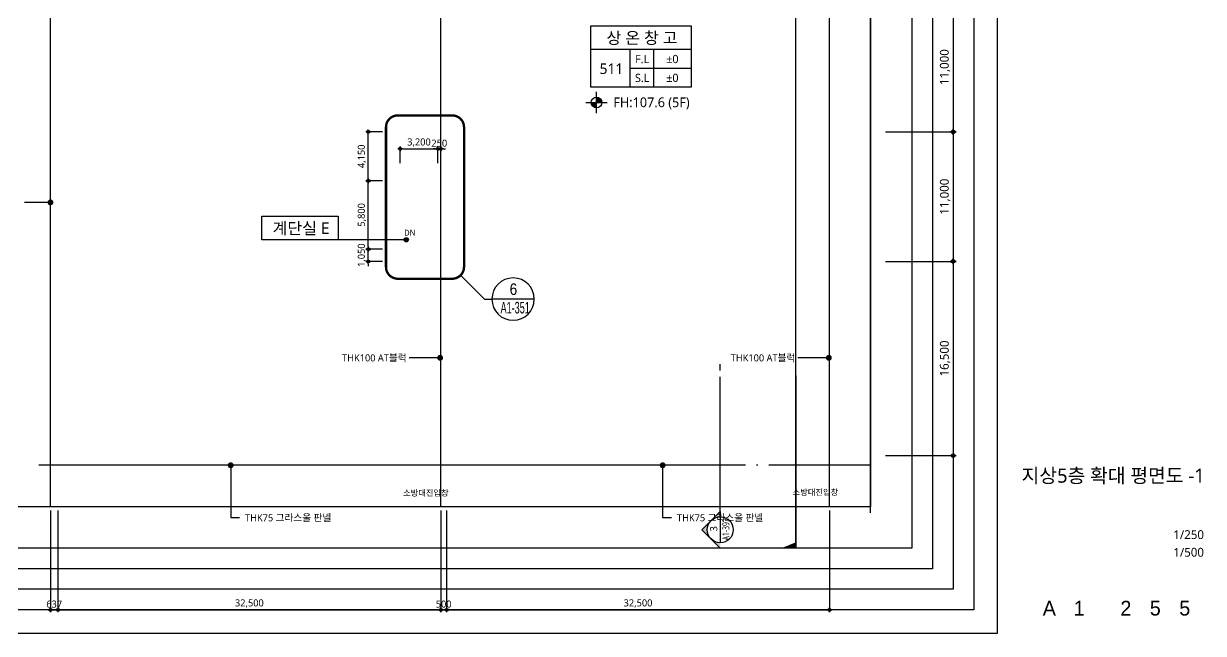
# Model space of a CAD drawing. Header units: millimetres. Extents: x 45782458 to 46215946, y 191740 to 1509539.
# Drawn here: x 45895054 to 45995224, y 335740 to 387555 of the extents above; entities that cross this region are included whole.
import ezdxf
from ezdxf.enums import TextEntityAlignment as Align

# ---------------------------------------------------------------- set-up
doc = ezdxf.new("R2010")
doc.units = ezdxf.units.MM
doc.header["$LTSCALE"] = 1000
doc.header["$MEASUREMENT"] = 0
doc.header["$PDSIZE"] = -10
doc.linetypes.add('CEN', pattern=[62, 60, -1, 0, -1])
doc.linetypes.add('SYM$0$DASHDOT', pattern=[1, 0.5, -0.25, 0, -0.25])
doc.layers.get('0').update_dxf_attribs({"linetype": 'CONTINUOUS'})
doc.layers.get('Defpoints').update_dxf_attribs({"color": 171, "linetype": 'CONTINUOUS'})
for name, color, linetype in [('Center(AR)', 30, 'CEN'), ('DIM', 7, 'CONTINUOUS'), ('LED', 7, 'CONTINUOUS'), ('NDIM', 7, 'CONTINUOUS'), ('SYM', 7, 'CONTINUOUS'), ('SYMBOL', 7, 'CONTINUOUS'), ('TEXT(MIN)', 7, 'CONTINUOUS'), ('TEXT(노트)', 7, 'CONTINUOUS'), ('TEXT(실명)', 3, 'CONTINUOUS'), ('TEXT-TITLE', 6, 'CONTINUOUS'), ('TEXT-기입', 6, 'CONTINUOUS'), ('TITLE', 7, 'CONTINUOUS'), ('구간정리', 6, 'CONTINUOUS'), ('구간정리-TEXT', 3, 'CONTINUOUS')]:
    doc.layers.add(name, color=color, linetype=linetype)
doc.styles.add('CGS', font='cgse', dxfattribs={"bigfont": 'cgs'})
doc.styles.add('SYM$0$ARIAL', font='arial.ttf')
doc.styles.add('SYM$0$돋움', font='', dxfattribs={"width": 0.9})
doc.styles.add('TE', font='malgun_0.ttf')
doc.styles.add('나눔바른고딕', font='NanumBarunGothic.ttf')
doc.styles.get('SYM$0$돋움').set_extended_font_data('Dotum')
doc.dimstyles.new('BA', dxfattribs={"dimscale": 500, "dimtxt": 3, "dimasz": 1, "dimexe": 1, "dimexo": 5, "dimgap": 0.9, "dimtad": 1, "dimdec": 0, "dimdsep": 46, "dimlunit": 6, "dimtxsty": 'TE', "dimblk": 'DDD', "dimcen": 2.5, "dimclrd": 256, "dimclre": 256, "dimclrt": 3, "dimazin": 2, "dimtfac": 1, "dimtdec": 0, "dimtix": 1, "dimtmove": 2, "dimatfit": 3, "dimldrblk": 'DDD', "dimfxl": 1, "dimtolj": 1, "dimtzin": 0, "dimarcsym": 2})
doc.dimstyles.new('NDIM 1200', dxfattribs={"dimscale": 500, "dimtxt": 3, "dimasz": 1, "dimexe": 2, "dimexo": 2, "dimgap": 1, "dimtad": 1, "dimdec": 0, "dimdsep": 46, "dimtxsty": 'CGS', "dimblk": 'DOT0', "dimcen": 1, "dimdle": 8, "dimclrd": 2, "dimclre": 2, "dimclrt": 2, "dimadec": 0, "dimazin": 0, "dimtfac": 1, "dimtdec": 0, "dimtix": 1, "dimtmove": 2, "dimatfit": 3, "dimldrblk": 'DOT0', "dimfxl": 1, "dimtolj": 1, "dimtzin": 0, "dimlwd": -1, "dimlwe": -1, "dimarcsym": 0})

# ---------------------------------------------------------------- blocks, each defined once
blk = doc.blocks.new('DDD')
at = {"layer": 'DIM', "color": 0}
for p, q in [((-1, 0), (1, 0)), ((0, -1), (0, 1))]:
    blk.add_line(p, q, dxfattribs=at)
for radius in [0.6, 0.3]:
    blk.add_circle((0, 0), radius, dxfattribs=at)
blk = doc.blocks.new('*D605')
at = {"layer": 'Defpoints', "color": 0, "ltscale": 0.4, "transparency": 16777216}
for p in [(45966972, 367351), (45966972, 350851), (45973972, 350851)]:
    blk.add_point(p, dxfattribs=at)
at = {"layer": 'NDIM', "lineweight": -2, "ltscale": 0.4, "transparency": 16777216}
for p, q in [((45968222, 367351), (45974222, 367351)), ((45973972, 367101), (45973972, 351101)), ((45968222, 350851), (45974222, 350851))]:
    blk.add_line(p, q, dxfattribs=at)
at = {"layer": 'NDIM', "lineweight": -2, "ltscale": 0.4, "transparency": 16777216, "xscale": 250, "yscale": 250, "zscale": 250}
for p, rotation in [((45973972, 367351), 90), ((45973972, 350851), 270)]:
    blk.add_blockref('DDD', p, dxfattribs=dict(at, rotation=rotation))
at = {"layer": 'NDIM', "color": 3, "ltscale": 0.4, "transparency": 16777216, "insert": (45973295, 359101), "char_height": 750, "attachment_point": 5, "rotation": 90, "style": 'TE'}
blk.add_mtext('\\A1;16,500', dxfattribs=at)
blk = doc.blocks.new('*D606')
at = {"layer": 'Defpoints', "color": 0, "ltscale": 0.4, "transparency": 16777216}
for p in [(45966972, 378351), (45966972, 367351), (45973972, 367351)]:
    blk.add_point(p, dxfattribs=at)
at = {"layer": 'NDIM', "lineweight": -2, "ltscale": 0.4, "transparency": 16777216}
for p, q in [((45968222, 378351), (45974222, 378351)), ((45973972, 378101), (45973972, 367601)), ((45968222, 367351), (45974222, 367351))]:
    blk.add_line(p, q, dxfattribs=at)
at = {"layer": 'NDIM', "lineweight": -2, "ltscale": 0.4, "transparency": 16777216, "xscale": 250, "yscale": 250, "zscale": 250}
for p, rotation in [((45973972, 378351), 90), ((45973972, 367351), 270)]:
    blk.add_blockref('DDD', p, dxfattribs=dict(at, rotation=rotation))
at = {"layer": 'NDIM', "color": 3, "ltscale": 0.4, "transparency": 16777216, "insert": (45973295, 372851), "char_height": 750, "attachment_point": 5, "rotation": 90, "style": 'TE'}
blk.add_mtext('\\A1;11,000', dxfattribs=at)
blk = doc.blocks.new('*D607')
at = {"layer": 'Defpoints', "color": 0, "ltscale": 0.4, "transparency": 16777216}
for p in [(45966972, 389351), (45966972, 378351), (45973972, 378351)]:
    blk.add_point(p, dxfattribs=at)
at = {"layer": 'NDIM', "lineweight": -2, "ltscale": 0.4, "transparency": 16777216}
for p, q in [((45968222, 389351), (45974222, 389351)), ((45973972, 389101), (45973972, 378601)), ((45968222, 378351), (45974222, 378351))]:
    blk.add_line(p, q, dxfattribs=at)
at = {"layer": 'NDIM', "lineweight": -2, "ltscale": 0.4, "transparency": 16777216, "xscale": 250, "yscale": 250, "zscale": 250}
for p, rotation in [((45973972, 389351), 90), ((45973972, 378351), 270)]:
    blk.add_blockref('DDD', p, dxfattribs=dict(at, rotation=rotation))
at = {"layer": 'NDIM', "color": 3, "ltscale": 0.4, "transparency": 16777216, "insert": (45973295, 383851), "char_height": 750, "attachment_point": 5, "rotation": 90, "style": 'TE'}
blk.add_mtext('\\A1;11,000', dxfattribs=at)
blk = doc.blocks.new('A$C31C7260E')
at = {"layer": 'TITLE'}
for points in [[(0, 0), (0, 4000), (13000, 4000), (13000, 0)], [(13000, 0), (0, 0)]]:
    blk.add_lwpolyline(points, dxfattribs=at)
blk = doc.blocks.new('A$C51E23882')
at = {"layer": 'TITLE'}
blk.add_lwpolyline([(8500, 0), (0, 0), (0, 5200), (8500, 5200)], close=True, dxfattribs=at)
for points in [[(8500, 3200), (0, 3200)], [(3300, 3200), (3300, 0)], [(5300, 3200), (5300, 0)], [(3300, 1600), (8500, 1600)]]:
    blk.add_lwpolyline(points, dxfattribs=at)
at = {"layer": 'TITLE', "style": '나눔바른고딕'}
for s, p in [('F.L', (4352, 2378)), ('S.L', (4352, 778))]:
    blk.add_text(s, height=700, dxfattribs=at).set_placement(p, align=Align.MIDDLE)
blk = doc.blocks.new('level')
at = {"layer": 'SYMBOL'}
for p, q in [((-4320, 0), (4320, 0)), ((0, 4320), (0, -4320))]:
    blk.add_line(p, q, dxfattribs=at)
blk.add_circle((0, 0), 2160, dxfattribs=at)
for points in [[(-2160, 0), (0, 2160), (-2127, 381), (-376, 2126)], [(-2127, 381), (-376, 2126), (-2030, 748), (-738, 2029)], [(-2030, 748), (-738, 2029), (-1859, 1104), (-1089, 1863)], [(-1859, 1104), (-1089, 1863), (-1659, 1388), (-1386, 1658)], [(0, -2160), (2160, 0), (381, -2127), (2126, -376)], [(381, -2127), (2126, -376), (748, -2030), (2029, -738)], [(748, -2030), (2029, -738), (1104, -1859), (1863, -1089)], [(1104, -1859), (1863, -1089), (1388, -1659), (1658, -1386)]]:
    blk.add_solid(points, dxfattribs=at)
at = {"layer": 'SYMBOL', "linetype": 'Continuous'}
for points in [[(0, 2160), (-2160, 0), (0, 0)], [(2160, 0), (0, 0), (0, -2160)]]:
    blk.add_solid(points, dxfattribs=at)
blk = doc.blocks.new('*D895')
at = {"layer": 'Defpoints', "color": 0, "ltscale": 0.4, "transparency": 16777216}
for p in [(45897972, 346490), (45930472, 346490), (45930472, 337740)]:
    blk.add_point(p, dxfattribs=at)
at = {"layer": 'NDIM', "lineweight": -2, "ltscale": 0.4, "transparency": 16777216}
for p, q in [((45897972, 346190), (45897972, 337540)), ((45930472, 346190), (45930472, 337540)), ((45898172, 337740), (45930272, 337740))]:
    blk.add_line(p, q, dxfattribs=at)
at = {"layer": 'NDIM', "lineweight": -2, "ltscale": 0.4, "transparency": 16777216, "xscale": 200, "yscale": 200, "zscale": 200, "rotation": 180}
blk.add_blockref('DDD', (45897972, 337740), dxfattribs=at)
at = {"layer": 'NDIM', "lineweight": -2, "ltscale": 0.4, "transparency": 16777216, "xscale": 200, "yscale": 200, "zscale": 200}
blk.add_blockref('DDD', (45930472, 337740), dxfattribs=at)
at = {"layer": 'NDIM', "color": 3, "ltscale": 0.4, "transparency": 16777216, "insert": (45914222, 338280), "char_height": 600, "attachment_point": 5, "style": 'TE'}
blk.add_mtext('\\A1;32,500', dxfattribs=at)
blk = doc.blocks.new('*D896')
at = {"layer": 'Defpoints', "color": 0, "ltscale": 0.4, "transparency": 16777216}
for p in [(45897335, 346490), (45897972, 346490), (45897972, 337740)]:
    blk.add_point(p, dxfattribs=at)
at = {"layer": 'NDIM', "lineweight": -2, "ltscale": 0.4, "transparency": 16777216}
for p, q in [((45897335, 346190), (45897335, 337540)), ((45897972, 346190), (45897972, 337540)), ((45897135, 337740), (45896935, 337740)), ((45897335, 337740), (45897972, 337740)), ((45898172, 337740), (45898372, 337740))]:
    blk.add_line(p, q, dxfattribs=at)
at = {"layer": 'NDIM', "lineweight": -2, "ltscale": 0.4, "transparency": 16777216, "xscale": 200, "yscale": 200, "zscale": 200}
blk.add_blockref('DDD', (45897335, 337740), dxfattribs=at)
at = {"layer": 'NDIM', "lineweight": -2, "ltscale": 0.4, "transparency": 16777216, "xscale": 200, "yscale": 200, "zscale": 200, "rotation": 180}
blk.add_blockref('DDD', (45897972, 337740), dxfattribs=at)
at = {"layer": 'NDIM', "color": 3, "ltscale": 0.4, "transparency": 16777216, "insert": (45897653, 338230), "char_height": 600, "attachment_point": 5, "style": 'TE'}
blk.add_mtext('\\A1;637', dxfattribs=at)
blk = doc.blocks.new('*D897')
at = {"layer": 'Defpoints', "color": 0, "ltscale": 0.4, "transparency": 16777216}
for p in [(45930222, 376901), (45927022, 375401), (45930222, 375401)]:
    blk.add_point(p, dxfattribs=at)
at = {"layer": 'NDIM', "lineweight": -2, "ltscale": 0.4, "transparency": 16777216}
for p, q in [((45927022, 375701), (45927022, 377101)), ((45927222, 376901), (45930022, 376901)), ((45930222, 375701), (45930222, 377101))]:
    blk.add_line(p, q, dxfattribs=at)
at = {"layer": 'NDIM', "lineweight": -2, "ltscale": 0.4, "transparency": 16777216, "xscale": 200, "yscale": 200, "zscale": 200, "rotation": 180}
blk.add_blockref('DDD', (45927022, 376901), dxfattribs=at)
at = {"layer": 'NDIM', "lineweight": -2, "ltscale": 0.4, "transparency": 16777216, "xscale": 200, "yscale": 200, "zscale": 200}
blk.add_blockref('DDD', (45930222, 376901), dxfattribs=at)
at = {"layer": 'NDIM', "color": 3, "ltscale": 0.4, "transparency": 16777216, "insert": (45928622, 377442), "char_height": 600, "attachment_point": 5, "style": 'TE'}
blk.add_mtext('\\A1;3,200', dxfattribs=at)
blk = doc.blocks.new('*D898')
at = {"layer": 'Defpoints', "color": 0, "ltscale": 0.4, "transparency": 16777216}
for p in [(45930472, 376901), (45930222, 375401), (45930472, 375401)]:
    blk.add_point(p, dxfattribs=at)
at = {"layer": 'NDIM', "lineweight": -2, "ltscale": 0.4, "transparency": 16777216}
for p, q in [((45930022, 376901), (45929822, 376901)), ((45930222, 375701), (45930222, 377101)), ((45930222, 376901), (45930472, 376901)), ((45930472, 375701), (45930472, 377101)), ((45930672, 376901), (45930872, 376901))]:
    blk.add_line(p, q, dxfattribs=at)
at = {"layer": 'NDIM', "lineweight": -2, "ltscale": 0.4, "transparency": 16777216, "xscale": 200, "yscale": 200, "zscale": 200}
blk.add_blockref('DDD', (45930222, 376901), dxfattribs=at)
at = {"layer": 'NDIM', "lineweight": -2, "ltscale": 0.4, "transparency": 16777216, "xscale": 200, "yscale": 200, "zscale": 200, "rotation": 180}
blk.add_blockref('DDD', (45930472, 376901), dxfattribs=at)
at = {"layer": 'NDIM', "color": 3, "ltscale": 0.4, "transparency": 16777216, "insert": (45930347, 377391), "char_height": 600, "attachment_point": 5, "style": 'TE'}
blk.add_mtext('\\A1;250', dxfattribs=at)
blk = doc.blocks.new('*D899')
at = {"layer": 'Defpoints', "color": 0, "ltscale": 0.4, "transparency": 16777216}
for p in [(45924322, 374201), (45925822, 374201), (45925822, 368401)]:
    blk.add_point(p, dxfattribs=at)
at = {"layer": 'NDIM', "lineweight": -2, "ltscale": 0.4, "transparency": 16777216}
for p, q in [((45925522, 374201), (45924122, 374201)), ((45924322, 368601), (45924322, 374001)), ((45925522, 368401), (45924122, 368401))]:
    blk.add_line(p, q, dxfattribs=at)
at = {"layer": 'NDIM', "lineweight": -2, "ltscale": 0.4, "transparency": 16777216, "xscale": 200, "yscale": 200, "zscale": 200}
for p, rotation in [((45924322, 374201), 90), ((45924322, 368401), 270)]:
    blk.add_blockref('DDD', p, dxfattribs=dict(at, rotation=rotation))
at = {"layer": 'NDIM', "color": 3, "ltscale": 0.4, "transparency": 16777216, "insert": (45923782, 371301), "char_height": 600, "attachment_point": 5, "rotation": 90, "style": 'TE'}
blk.add_mtext('\\A1;5,800', dxfattribs=at)
blk = doc.blocks.new('*D900')
at = {"layer": 'Defpoints', "color": 0, "ltscale": 0.4, "transparency": 16777216}
for p in [(45924322, 368401), (45925822, 368401), (45925822, 367351)]:
    blk.add_point(p, dxfattribs=at)
at = {"layer": 'NDIM', "lineweight": -2, "ltscale": 0.4, "transparency": 16777216}
for p, q in [((45924322, 368601), (45924322, 368801)), ((45925522, 368401), (45924122, 368401)), ((45924322, 367351), (45924322, 368401)), ((45925522, 367351), (45924122, 367351)), ((45924322, 367151), (45924322, 366951))]:
    blk.add_line(p, q, dxfattribs=at)
at = {"layer": 'NDIM', "lineweight": -2, "ltscale": 0.4, "transparency": 16777216, "xscale": 200, "yscale": 200, "zscale": 200}
for p, rotation in [((45924322, 368401), 270), ((45924322, 367351), 90)]:
    blk.add_blockref('DDD', p, dxfattribs=dict(at, rotation=rotation))
at = {"layer": 'NDIM', "color": 3, "ltscale": 0.4, "transparency": 16777216, "insert": (45923780, 367876), "char_height": 600, "attachment_point": 5, "rotation": 90, "style": 'TE'}
blk.add_mtext('\\A1;1,050', dxfattribs=at)
blk = doc.blocks.new('*D901')
at = {"layer": 'Defpoints', "color": 0, "ltscale": 0.4, "transparency": 16777216}
for p in [(45924322, 378351), (45925822, 378351), (45925822, 374201)]:
    blk.add_point(p, dxfattribs=at)
at = {"layer": 'NDIM', "lineweight": -2, "ltscale": 0.4, "transparency": 16777216}
for p, q in [((45925522, 378351), (45924122, 378351)), ((45924322, 374401), (45924322, 378151)), ((45925522, 374201), (45924122, 374201))]:
    blk.add_line(p, q, dxfattribs=at)
at = {"layer": 'NDIM', "lineweight": -2, "ltscale": 0.4, "transparency": 16777216, "xscale": 200, "yscale": 200, "zscale": 200}
for p, rotation in [((45924322, 378351), 90), ((45924322, 374201), 270)]:
    blk.add_blockref('DDD', p, dxfattribs=dict(at, rotation=rotation))
at = {"layer": 'NDIM', "color": 3, "ltscale": 0.4, "transparency": 16777216, "insert": (45923780, 376276), "char_height": 600, "attachment_point": 5, "rotation": 90, "style": 'TE'}
blk.add_mtext('\\A1;4,150', dxfattribs=at)
blk = doc.blocks.new('*D902')
at = {"layer": 'Defpoints', "color": 0, "ltscale": 0.4, "transparency": 16777216}
for p in [(45930972, 346490), (45963472, 346490), (45963472, 337740)]:
    blk.add_point(p, dxfattribs=at)
at = {"layer": 'NDIM', "lineweight": -2, "ltscale": 0.4, "transparency": 16777216}
for p, q in [((45930972, 346190), (45930972, 337540)), ((45963472, 346190), (45963472, 337540)), ((45931172, 337740), (45963272, 337740))]:
    blk.add_line(p, q, dxfattribs=at)
at = {"layer": 'NDIM', "lineweight": -2, "ltscale": 0.4, "transparency": 16777216, "xscale": 200, "yscale": 200, "zscale": 200, "rotation": 180}
blk.add_blockref('DDD', (45930972, 337740), dxfattribs=at)
at = {"layer": 'NDIM', "lineweight": -2, "ltscale": 0.4, "transparency": 16777216, "xscale": 200, "yscale": 200, "zscale": 200}
blk.add_blockref('DDD', (45963472, 337740), dxfattribs=at)
at = {"layer": 'NDIM', "color": 3, "ltscale": 0.4, "transparency": 16777216, "insert": (45947222, 338280), "char_height": 600, "attachment_point": 5, "style": 'TE'}
blk.add_mtext('\\A1;32,500', dxfattribs=at)
blk = doc.blocks.new('*D903')
at = {"layer": 'Defpoints', "color": 0, "ltscale": 0.4, "transparency": 16777216}
for p in [(45930472, 346490), (45930972, 346490), (45930972, 337740)]:
    blk.add_point(p, dxfattribs=at)
at = {"layer": 'NDIM', "lineweight": -2, "ltscale": 0.4, "transparency": 16777216}
for p, q in [((45930472, 346190), (45930472, 337540)), ((45930972, 346190), (45930972, 337540)), ((45930272, 337740), (45930072, 337740)), ((45930472, 337740), (45930972, 337740)), ((45931172, 337740), (45931372, 337740))]:
    blk.add_line(p, q, dxfattribs=at)
at = {"layer": 'NDIM', "lineweight": -2, "ltscale": 0.4, "transparency": 16777216, "xscale": 200, "yscale": 200, "zscale": 200}
blk.add_blockref('DDD', (45930472, 337740), dxfattribs=at)
at = {"layer": 'NDIM', "lineweight": -2, "ltscale": 0.4, "transparency": 16777216, "xscale": 200, "yscale": 200, "zscale": 200, "rotation": 180}
blk.add_blockref('DDD', (45930972, 337740), dxfattribs=at)
at = {"layer": 'NDIM', "color": 3, "ltscale": 0.4, "transparency": 16777216, "insert": (45930722, 338230), "char_height": 600, "attachment_point": 5, "style": 'TE'}
blk.add_mtext('\\A1;500', dxfattribs=at)
blk = doc.blocks.new('DOT0')
blk.add_line((-3, 0), (3, 0))
at = {"color": 6}
blk.add_circle((0, 0), 0.75, dxfattribs=at)
blk = doc.blocks.new('SYM$0$det-tar-wi')
at = {"layer": '구간정리', "ltscale": 0.2}
blk.add_line((0, 0), (11, 0), dxfattribs=at)
blk.add_circle((5.5, 0), 5.5, dxfattribs=at)
at = {"layer": '구간정리-TEXT', "color": 3, "style": 'SYM$0$ARIAL'}
blk.add_attdef('2', text='', height=3, dxfattribs=at).set_placement((5.5, 2.58), align=Align.MIDDLE_CENTER)
at = {"layer": '구간정리-TEXT', "color": 3, "style": 'SYM$0$ARIAL', "width": 0.6}
blk.add_attdef('A1.00', text='', height=3, dxfattribs=at).set_placement((5.57, -2.22), align=Align.MIDDLE_CENTER)

msp = doc.modelspace()

# ---------------------------------------------------------------- hatches: boundary and pattern name
at = {"layer": 'LED'}
h = msp.add_hatch(color=256, dxfattribs=at)
h.dxf.hatch_style = 1
edge = h.paths.add_edge_path()
edge.add_arc((45927542.5, 369182.7), 180, 0, 360)
at = {"layer": 'SYM'}
h = msp.add_hatch(color=256, dxfattribs=at)
h.paths.add_polyline_path([(45952647.8, 344545.8), (45953425.7, 345323.6, 0.41421356), (45953425.7, 343768)])
h.paths.add_polyline_path([(45953425.7, 345323.6), (45954203.5, 346101.4), (45954203.5, 345645.8, 0.19891237)])
h.paths.add_polyline_path([(45953425.7, 343768, 0.19891237), (45954203.5, 343445.8), (45954203.5, 342990.2)])
msp.add_hatch(color=256, dxfattribs=at).paths.add_polyline_path([(45959513.3, 342990.2), (45960613.3, 343430.2), (45960613.3, 342990.2)])

# ---------------------------------------------------------------- linework, layer by layer
msp.add_line((45954203.5, 345645.8), (45954203.5, 343445.8))
at = {"ltscale": 10000}
msp.add_lwpolyline([(45927542.5, 369182.7), (45921770.2, 369182.7)], dxfattribs=at)
at = {"layer": 'Center(AR)'}
for p, q in [((45897334.8, 346490.2), (45897334.8, 440888.8)), ((45930472.3, 346490.2), (45930472.3, 429888.8)), ((45963472.3, 346490.2), (45963472.3, 429888.8)), ((45896334.8, 350063.8), (45966972.3, 350063.8))]:
    msp.add_line(p, q, dxfattribs=at)
at = {"layer": 'Defpoints'}
msp.add_line((45960613.3, 342990.2), (45960613.3, 465801.4), dxfattribs=at)
for points in [[(45977722.3, 335740.2), (45801022.3, 335740.2), (45801022.3, 473440.2), (45977722.3, 473440.2)], [(45975722.3, 337740.2), (45803022.3, 337740.2), (45803022.3, 471440.2), (45975722.3, 471440.2)], [(45973972.3, 339490.2), (45804772.3, 339490.2), (45804772.3, 469690.2), (45973972.3, 469690.2)], [(45972222.3, 341240.2), (45806522.3, 341240.2), (45806522.3, 467940.2), (45972222.3, 467940.2)], [(45970472.3, 342990.2), (45808272.3, 342990.2), (45808272.3, 466190.2), (45970472.3, 466190.2)], [(45966972.3, 346490.2), (45811772.3, 346490.2), (45811772.3, 462690.2), (45966972.3, 462690.2)], [(45966972.3, 346490.2), (45824022.3, 346490.2), (45824022.3, 462690.2), (45966972.3, 462690.2)]]:
    msp.add_lwpolyline(points, close=True, dxfattribs=at)
at = {"layer": 'LED', "ltscale": 10000}
for p, q in [((45912635.3, 345589.7), (45913389.4, 345589.7)), ((45949311.8, 345589.7), (45950065.8, 345589.7))]:
    msp.add_line(p, q, dxfattribs=at)
at = {"layer": 'LED'}
msp.add_circle((45927542.5, 369182.7), 180, dxfattribs=at)
at = {"layer": 'SYM'}
for p, q in [((45954203.5, 358081.1), (45954203.5, 358631.1)), ((45954203.5, 358081.1), (45954203.5, 358631.1)), ((45960613.3, 358190.2), (45960613.3, 358740.2)), ((45960613.3, 358190.2), (45960613.3, 358740.2)), ((45960613.3, 357640.2), (45960613.3, 342990.2)), ((45954203.5, 345645.8), (45954203.5, 357531.1)), ((45954203.5, 346101.4), (45952647.8, 344545.8)), ((45954203.5, 346101.4), (45954203.5, 345645.8)), ((45954203.5, 342990.2), (45952647.8, 344545.8)), ((45959513.3, 342990.2), (45960613.3, 343430.2))]:
    msp.add_line(p, q, dxfattribs=at)
at = {"layer": 'SYM', "color": 8}
msp.add_lwpolyline([(45966972.3, 345990.2), (45966972.4, 404490.2), (45966772.3, 404590.2), (45967172.3, 404590.2), (45966972.3, 404690.2), (45966972.3, 463190.2)], dxfattribs=at)
at = {"layer": 'SYM'}
msp.add_circle((45954203.5, 344545.8), 1100, dxfattribs=at)
at = {"layer": '구간정리', "linetype": 'SYM$0$DASHDOT', "ltscale": 2, "const_width": 200}
msp.add_lwpolyline([(45931447.3, 365876.3), (45926822.3, 365876.3, -0.41421356), (45925822.3, 366876.3), (45925822.3, 378751.3, -0.41421356), (45926822.3, 379751.3), (45931447.3, 379751.3, -0.41421356), (45932447.3, 378751.3), (45932447.3, 366876.3, -0.41421356)], format="xyb", close=True, dxfattribs=at)
at = {"layer": '구간정리', "ltscale": 0.2}
msp.add_lwpolyline([(45932154.4, 366169.2), (45934179.3, 364144.3), (45934817.1, 364144.3)], dxfattribs=at)

# ---------------------------------------------------------------- block references
msp.add_blockref('A$C51E23882', (45943222.3, 382158.1))
at = {"xscale": 0.5, "yscale": 0.5, "zscale": 0.5}
msp.add_blockref('A$C31C7260E', (45915270.2, 369182.7), dxfattribs=at)
at = {"layer": 'SYMBOL', "xscale": 0.210048437524453, "yscale": 0.210048437524453, "zscale": 0.210048437524453, "rotation": 90}
msp.add_blockref('level', (45943701.6, 380849.5), dxfattribs=at)
at = {"layer": '구간정리'}
ref = msp.add_blockref('SYM$0$det-tar-wi', (45938417.1, 364144.3), dxfattribs=dict(at, xscale=-327.2727272727273, yscale=327.2727272727273, zscale=327.2727272727273))
ref.add_attrib('A1.00', 'A1-351', dxfattribs={"layer": '구간정리-TEXT', "color": 3, "height": 981.82, "style": 'SYM$0$돋움', "width": 0.6}).set_placement((45936791.7, 363416.7), align=Align.MIDDLE_CENTER)
ref.add_attrib('2', '6', dxfattribs={"layer": '구간정리-TEXT', "color": 3, "height": 981.8, "style": 'SYM$0$돋움', "width": 0.9}).set_placement((45936644.7, 364989.8), align=Align.MIDDLE_CENTER)

# ---------------------------------------------------------------- texts
at = {"layer": 'SYMBOL', "style": '나눔바른고딕'}
msp.add_text('FH:107.6 (5F)', height=825, dxfattribs=at).set_placement((45945119.5, 380451.4))
at = {"layer": 'TEXT(MIN)', "style": '나눔바른고딕'}
msp.add_text('DN', height=500, dxfattribs=at).set_placement((45927844.4, 369786.3), align=Align.MIDDLE_CENTER)
for s, p in [('THK100 AT블럭', (45927574.1, 359149.2)), ('THK100 AT블럭', (45960574.1, 359149.2)), ('THK75 그라스울 판넬', (45921170.6, 345572.3)), ('THK75 그라스울 판넬', (45957847, 345572.3))]:
    msp.add_text(s, height=600, dxfattribs=at).set_placement(p, align=Align.MIDDLE_RIGHT)
for p in [(45927273.8, 347674.6, 0), (45960349.2, 347729, 0)]:
    msp.add_text('소방대진입창', height=500, dxfattribs=at).set_placement(p, align=Align.MIDDLE_LEFT)
at = {"layer": 'TEXT(노트)', "style": '나눔바른고딕'}
msp.add_text('3', height=600, rotation=90, dxfattribs=at).set_placement((45953946.3, 344412.4))
at = {"layer": 'TEXT(노트)', "style": '나눔바른고딕', "width": 0.6}
msp.add_text('A1-393', height=600, rotation=90, dxfattribs=at).set_placement((45954976.7, 343645.8))
at = {"layer": 'TEXT(실명)', "style": '나눔바른고딕'}
for s, p in [('상 온 창 고', (45947560, 386352.3)), ('계단실 E', (45918607.9, 370176.8))]:
    msp.add_text(s, height=1000, dxfattribs=at).set_placement(p, align=Align.MIDDLE)
at = {"layer": 'TEXT-TITLE', "style": '나눔바른고딕'}
msp.add_text('지상5층 확대 평면도 -1', height=1200, dxfattribs=at).set_placement((45987564.3, 348548), align=Align.CENTER)
at = {"layer": 'TEXT-기입', "style": '나눔바른고딕'}
for s, height, p in [('±0', 700, (45950138.4, 384546)), ('511', 900, (45944963.6, 383716.4)), ('±0', 700, (45950138.4, 382946))]:
    msp.add_text(s, height=height, dxfattribs=at).set_placement(p, align=Align.MIDDLE)
for s, p in [('1/250', (45992673.2, 343534.9)), ('1/500', (45992673.2, 342034.9))]:
    msp.add_text(s, height=750, dxfattribs=at).set_placement(p, align=Align.BOTTOM_LEFT)
at = {"layer": 'TEXT-기입', "style": 'CGS'}
for s, p in [('A', (45982141.7, 337884.9)), ('1', (45984673.1, 337884.9)), ('2', (45988641.7, 337884.9)), ('5', (45991141.7, 337884.9)), ('5', (45993641.7, 337884.9))]:
    msp.add_text(s, height=1250, dxfattribs=at).set_placement(p, align=Align.MIDDLE_CENTER)

# ---------------------------------------------------------------- dimensions: what is measured, and where the dimension line sits
at = {"layer": 'NDIM', "ltscale": 0.4}
for base, p1, p2, angle, override, picture, middle in [((45973972.3, 378351.3), (45966972.3, 389351.3), (45966972.3, 378351.3), 270, {"dimscale": 250}, '*D607', (45973294.9, 383851.3)), ((45924322.3, 378351.3), (45925822.3, 374201.3), (45925822.3, 378351.3), 90, {"dimscale": 200, "dimexo": 1.5}, '*D901', (45923780.4, 376276.3)), ((45973972.3, 367351.3), (45966972.3, 378351.3), (45966972.3, 367351.3), 270, {"dimscale": 250}, '*D606', (45973294.9, 372851.3)), ((45924322.3, 374201.3), (45925822.3, 368401.3), (45925822.3, 374201.3), 90, {"dimscale": 200, "dimexo": 1.5}, '*D899', (45923782, 371301.3)), ((45924322.3, 368401.3), (45925822.3, 367351.3), (45925822.3, 368401.3), 90, {"dimscale": 200, "dimexo": 1.5}, '*D900', (45923780.4, 367876.3)), ((45973972.3, 350851.3), (45966972.3, 367351.3), (45966972.3, 350851.3), 270, {"dimscale": 250}, '*D605', (45973294.9, 359101.3))]:
    dim = msp.add_linear_dim(base=base, p1=p1, p2=p2, angle=angle, dimstyle='BA', override=override, dxfattribs=at)
    dim.commit()
    dim.dimension.update_dxf_attribs({"geometry": picture, "text_midpoint": middle})
for base, p1, p2, picture, middle in [((45930222.3, 376901.3), (45927022.3, 375401.3), (45930222.3, 375401.3), '*D897', (45928622.3, 377441.7)), ((45930472.3, 376901.3), (45930222.3, 375401.3), (45930472.3, 375401.3), '*D898', (45930347.3, 377391.3)), ((45897972.2071561, 337740.1570992), (45897334.7071561, 346490.1570992), (45897972.2071561, 346490.1570992), '*D896', (45897653.4571561, 338230.1435123)), ((45930472.2, 337740.2), (45897972.2, 346490.2), (45930472.2, 346490.2), '*D895', (45914222.2, 338280.5)), ((45930972.2, 337740.2), (45930472.2, 346490.2), (45930972.2, 346490.2), '*D903', (45930722.2, 338230.1)), ((45963472.2, 337740.2), (45930972.2, 346490.2), (45963472.2, 346490.2), '*D902', (45947222.2, 338280.5))]:
    dim = msp.add_linear_dim(base=base, p1=p1, p2=p2, dimstyle='BA', override={"dimscale": 200, "dimexo": 1.5}, dxfattribs=at)
    dim.commit()
    dim.dimension.update_dxf_attribs({"geometry": picture, "text_midpoint": middle})

# ---------------------------------------------------------------- leaders
at = {"layer": 'LED', "ltscale": 10000}
for points in [[(45897334.8, 372360.4, 0.5), (45895134.9, 372360.4, 0.5)], [(45930422.3, 359161.4), (45927796.7, 359161.4)], [(45963422.3, 359161.4), (45960796.7, 359161.4)], [(45912635.3, 350026.3), (45912635.3, 345589.7)], [(45949311.8, 350026.3), (45949311.8, 345589.7)]]:
    msp.add_leader(points, dimstyle='NDIM 1200', override={"dimasz": 1, "dimtad": 0, "dimclrd": 256, "dimldrblk": 'Dot'}, dxfattribs=at)

doc.saveas('drawing.dxf')
